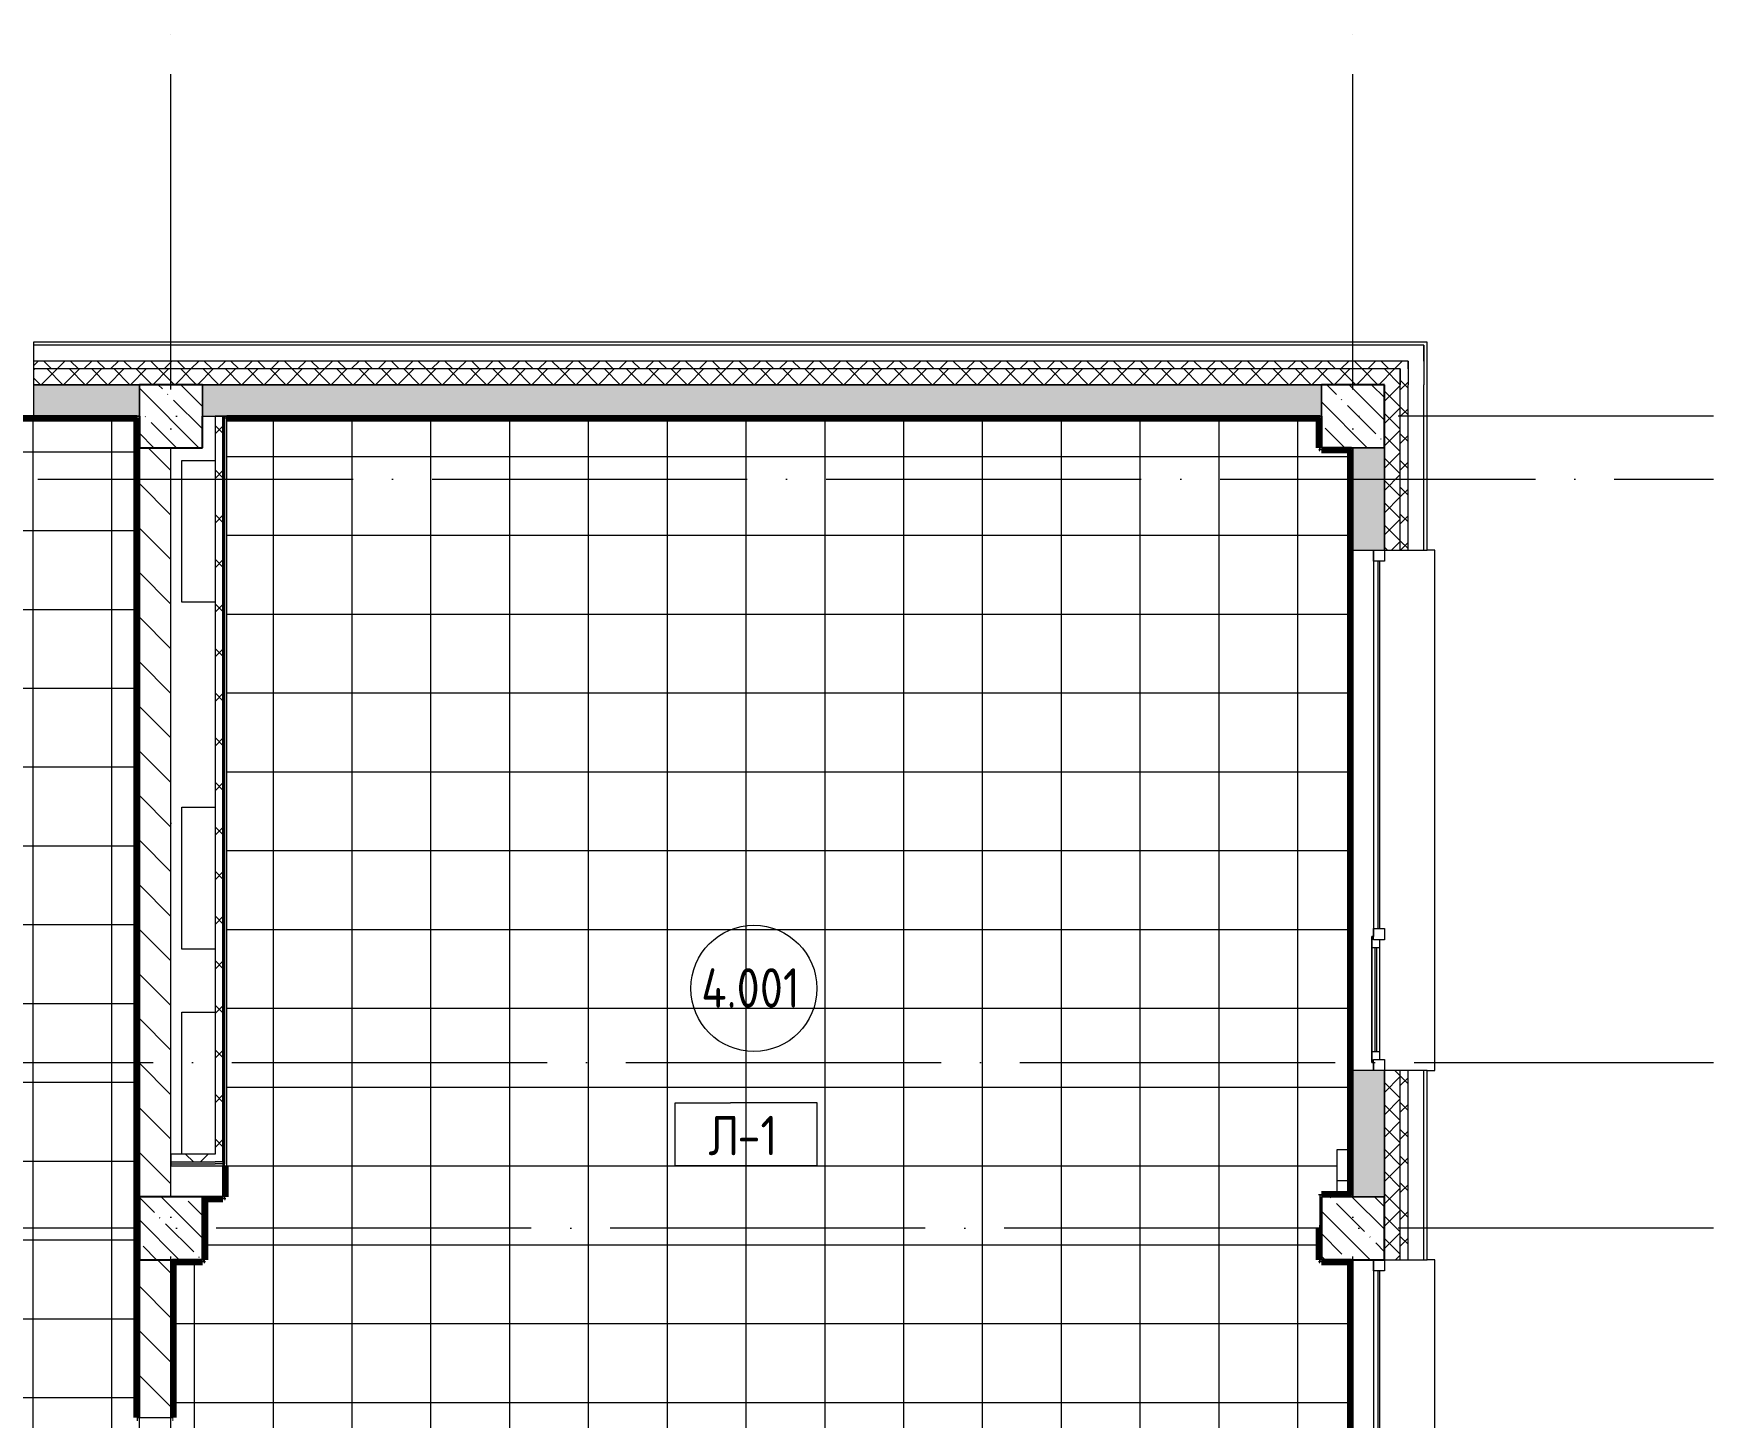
# Model space of a CAD drawing. Header units: millimetres. Extents: x 97 to 61947, y -4357 to 61202.
# Drawn here: x 51289 to 61947, y 52425 to 61202 of the extents above; entities that cross this region are included whole.
import ezdxf

# ---------------------------------------------------------------- set-up
doc = ezdxf.new("R2010")
doc.units = ezdxf.units.MM
doc.linetypes.add('ADSK_Линия сетки', pattern=[2500, 2000, -250, 0, -250])
for name, color, linetype, lineweight in [('A-AREA-____-IDEN', 2, 'Continuous', 20), ('A-FLOR-____-IDEN', 11, 'Continuous', 20), ('A-FLOR-____-OTLN', 192, 'Continuous', 9), ('A-FLOR-____-PATT', 8, 'Continuous', 9), ('A-GLAZ-____-MCUT', 151, 'Continuous', 9), ('A-GLAZ-____-OTLN', 151, 'Continuous', 9), ('A-WALL-____-MCUT', 113, 'Continuous', 9), ('A-WALL-____-PATT', 111, 'Continuous', 9), ('A-WALL-FNSH-MCUT', 113, 'Continuous', 9), ('I-WALL-____-OTLN', 2, 'Continuous', 9), ('S-COLS-____-MCUT', 52, 'Continuous', 9), ('S-COLS-____-OTLN', 52, 'Continuous', 9), ('S-GRID-____-OTLN', 1, 'Continuous', 9)]:
    doc.layers.add(name, color=color, linetype=linetype, lineweight=lineweight)
doc.styles.add('GOST Common', font='GOST_Common.ttf', dxfattribs={"width": 0.9, "height": 250})
pattern_1 = [(135, (0, 0), (-141.42136, -141.42136), [])]
pattern_2 = [(45, (0, 0), (-141.42136, 141.42136), []), (135, (0, 0), (-141.42136, -141.42136), [])]
pattern_3 = [(135, (0, 0), (-84.85281, -84.85281), []), (225, (0, 0), (84.85281, -84.85281), [])]
pattern_4 = [(45, (0, 0), (-70.71068, 70.71068), []), (135, (0, 0), (-70.71068, -70.71068), [])]
pattern_5 = [(50, (0, 0), (364.36793, -31.8783), [38.1, -419.1]), (355, (0, 0), (-70.48585, 382.1133), [30.48, -335.28]), (100.451, (30.36, -2.66), (293.885, 350.2334), [32.38, -356.18]), (46.184, (0, 101.6), (542.1585, -84.0858), [57.15, -628.65]), (96.636, (45.2, 94.6), (474.8049, 494.8554), [48.57, -534.27]), (351.184, (0, 101.6), (474.8102, 494.85), [45.72, -502.92]), (21, (50.8, 76.2), (303.22847, -204.53046), [38.1, -419.1]), (326, (50.8, 76.2), (123.6039, 368.37604), [30.48, -335.28]), (71.451, (76.07, 59.16), (426.8341, 163.8427), [32.38, -356.18]), (37.5, (0, 0), (6.17665, 169.11015), [16.764, -314.452, 16.764, -323.596, -336.55]), (37.5, (0, 0), (6.17665, 169.11015), [-671.576, 16.764, -319.786]), (7.5, (0, 0), (133.63888, 200.3615), [16.764, -177.292, 16.764, -306.832, -128.27]), (7.5, (0, 0), (133.63888, 200.3615), [-517.652, 16.764, -111.506]), (327.5, (-113.28, 0), (271.18182, -11.45836), [16.764, -110.236, 16.764, -379.476, -525.78]), (327.5, (-113.28, 0), (271.18182, -11.45836), [-523.24, 16.764, -509.016]), (317.5, (-164.08, 0), (296.2585, 50.85285), [16.764, -148.336, 16.764, -246.38, -373.38]), (317.5, (-164.08, 0), (296.2585, 50.85285), [-428.244, 16.764, -356.616])]
pattern_6 = [(135, (0, 0), (-142.5612, -142.5612), []), (135, (142.56, 0), (-142.5612, -142.5612), [252.016, -50.403, 3.353, -47.05])]

# ---------------------------------------------------------------- blocks, each defined once
blk = doc.blocks.new('Окно_СКБ_2Ст1 - Окно_СКБ_2Ст 3300_ОК2-29018964-О_АИ_ПП_12_600_Целиком')
at = {"layer": 'A-GLAZ-____-MCUT', "color": 250}
for p, q in [((-1650, -195), (-1650, -125)), ((-1650, -125), (-1580, -125)), ((-1580, -195), (-1650, -195)), ((-1580, -125), (-1580, -195)), ((750, -195), (750, -125)), ((750, -125), (820, -125)), ((820, -195), (750, -195)), ((820, -195), (800, -195)), ((800, -195), (800, -205)), ((800, -205), (1600, -205)), ((1600, -205), (800, -205)), ((820, -125), (820, -195)), ((1580, -155), (820, -155)), ((820, -155), (820, -195)), ((870, -205), (870, -155)), ((1530, -205), (1530, -155)), ((1580, -195), (1580, -125)), ((1580, -125), (1650, -125)), ((1580, -195), (1580, -155)), ((1650, -195), (1580, -195)), ((1600, -195), (1580, -195)), ((1600, -205), (1600, -195)), ((1650, -125), (1650, -195))]:
    blk.add_line(p, q, dxfattribs=at)
at = {"layer": 'A-GLAZ-____-MCUT', "color": 50, "lineweight": 5}
for p, q in [((750, -155), (-1580, -155)), ((750, -165), (-1580, -165)), ((870, -175), (1530, -175)), ((1530, -185), (870, -185))]:
    blk.add_line(p, q, dxfattribs=at)
at = {"layer": 'A-GLAZ-____-OTLN', "color": 50, "lineweight": 5}
for p, q in [((-1650, -195), (800, -195)), ((1600, -195), (1650, -195))]:
    blk.add_line(p, q, dxfattribs=at)
blk = doc.blocks.new('Окно_СКБ_1Ст1 - 120_Окно_СКБ_1Ст_1700_ОК19Л-29018914-О_АИ_ПП_12_600_Целиком')
at = {"layer": 'A-GLAZ-____-MCUT', "color": 250}
for p, q in [((-850, -195), (-850, -125)), ((-850, -125), (-780, -125)), ((-780, -195), (-850, -195)), ((-780, -125), (-780, -195)), ((780, -195), (780, -125)), ((780, -125), (850, -125)), ((850, -195), (780, -195)), ((850, -125), (850, -195))]:
    blk.add_line(p, q, dxfattribs=at)
at = {"layer": 'A-GLAZ-____-MCUT', "color": 50, "lineweight": 5}
for p, q in [((780, -155), (-780, -155)), ((780, -165), (-780, -165))]:
    blk.add_line(p, q, dxfattribs=at)
at = {"layer": 'A-GLAZ-____-OTLN', "color": 50, "lineweight": 5}
blk.add_line((-850, -195), (850, -195), dxfattribs=at)
blk = doc.blocks.new('WNW_Отлив1 - Отлив_металлический 2-28595994-О_АИ_ПП_12_600_Целиком')
at = {"layer": 'A-GLAZ-____-OTLN', "color": 50, "lineweight": 5}
for p, q in [((850, 320), (-850, 320)), ((-850, 320), (-850, 270)), ((850, 270), (850, 320))]:
    blk.add_line(p, q, dxfattribs=at)
blk = doc.blocks.new('WNW_Отлив1 - Отлив_металлический 2-28598290-О_АИ_ПП_12_600_Целиком')
at = {"layer": 'A-GLAZ-____-OTLN', "color": 50, "lineweight": 5}
for p, q in [((1650, 320), (-1650, 320)), ((-1650, 320), (-1650, 270)), ((1650, 270), (1650, 320))]:
    blk.add_line(p, q, dxfattribs=at)
blk = doc.blocks.new('BSC_Колонна _Прямоугольная - 400x400-35404542-О_АИ_ПП_12_600_Целиком')
at = {"layer": 'S-COLS-____-OTLN', "lineweight": 5}
h = blk.add_hatch(dxfattribs=at)
h.set_pattern_fill('FP_19', color=256, style=0, pattern_type=2)
h.set_pattern_definition([(135, (-145249.98, -53625), (-142.56192, -142.56192), []), (135, (-145107.42, -53625), (-142.56192, -142.56192), [252.016, -50.403, 3.353, -47.05])])
h.paths.add_polyline_path([(-200, -200), (200, -200), (200, 200), (-200, 200), (-200, 118)])
at = {"layer": 'S-COLS-____-MCUT', "color": 130, "lineweight": 25}
for p, q in [((200, 200), (-200, 200)), ((-200, 200), (-200, -200)), ((200, -200), (200, 200)), ((-200, -200), (200, -200))]:
    blk.add_line(p, q, dxfattribs=at)
blk = doc.blocks.new('0083_СОШ675_АР_R22_rvt-1-О_АИ_ПП_12_600_Целиком')
at = {"layer": 'A-WALL-____-PATT', "lineweight": 5}
h = blk.add_hatch(dxfattribs=at)
h.set_pattern_fill('FP_16', color=50, style=0, pattern_type=2)
h.set_pattern_definition(pattern_3)
h.paths.add_polyline_path([(153050, 59075), (153100, 59075), (153100, 59125), (144379, 59125), (144379, 59075), (152948, 59075)])
h.paths.add_polyline_path([(141079, 59075), (141079, 59125), (136400, 59125), (136400, 59075), (140464, 59075)])
h = blk.add_hatch(dxfattribs=at)
h.set_pattern_fill('FP_17', color=50, style=0, pattern_type=2)
h.set_pattern_definition(pattern_4)
h.paths.add_polyline_path([(152950, 58975), (153050, 58975), (153050, 59075), (144379, 59075), (144379, 58975), (152948, 58975)])
h.paths.add_polyline_path([(141079, 58975), (141079, 59075), (136500, 59075), (136500, 58975), (140464, 58975)])
h = blk.add_hatch(dxfattribs=at)
h.set_pattern_fill('FP_16', color=50, style=0, pattern_type=2)
h.set_pattern_definition(pattern_3)
h.paths.add_polyline_path([(153050, -275), (153100, -275), (153100, 625), (153050, 625), (153050, -175)])
h.paths.add_polyline_path([(153100, 3925), (153100, 5125), (153050, 5125), (153050, 3925)])
h.paths.add_polyline_path([(153050, 6825), (153100, 6825), (153100, 7525), (153050, 7525), (153050, 6871)])
h.paths.add_polyline_path([(153100, 8425), (153100, 9625), (153050, 9625), (153050, 8425)])
h.paths.add_polyline_path([(153100, 12925), (153100, 14125), (153050, 14125), (153050, 12925)])
h.paths.add_polyline_path([(153050, 15825), (153100, 15825), (153100, 16525), (153050, 16525), (153050, 16245)])
h.paths.add_polyline_path([(153050, 17425), (153100, 17425), (153100, 18625), (153050, 18625), (153050, 18120)])
h.paths.add_polyline_path([(153050, 21925), (153100, 21925), (153100, 23125), (153050, 23125), (153050, 22807)])
h.paths.add_polyline_path([(153100, 24825), (153100, 25525), (153050, 25525), (153050, 24825)])
h.paths.add_polyline_path([(153050, 26425), (153100, 26425), (153100, 27625), (153050, 27625), (153050, 26557)])
h.paths.add_polyline_path([(153100, 30925), (153100, 32125), (153050, 32125), (153050, 30925)])
h.paths.add_polyline_path([(153100, 33025), (153100, 33725), (153050, 33725), (153050, 33025)])
h.paths.add_polyline_path([(153100, 35425), (153100, 36625), (153050, 36625), (153050, 35425)])
h.paths.add_polyline_path([(153050, 39925), (153100, 39925), (153100, 41125), (153050, 41125), (153050, 40619)])
h.paths.add_polyline_path([(153050, 44425), (153100, 44425), (153100, 45625), (153050, 45625), (153050, 45306)])
h.paths.add_polyline_path([(153050, 47325), (153100, 47325), (153100, 48025), (153050, 48025)])
h.paths.add_polyline_path([(153050, 48925), (153100, 48925), (153100, 50125), (153050, 50125), (153050, 49056)])
h.paths.add_polyline_path([(153100, 51025), (153100, 51725), (153050, 51725), (153050, 51025)])
h.paths.add_polyline_path([(153050, 53425), (153100, 53425), (153100, 54625), (153050, 54625), (153050, 53743)])
h.paths.add_polyline_path([(153100, 57925), (153100, 59075), (153050, 59075), (153050, 57925)])
h = blk.add_hatch(dxfattribs=at)
h.set_pattern_fill('FP_18', color=50, style=0, pattern_type=2)
h.set_pattern_definition(pattern_5)
h.paths.add_polyline_path([(152405, 58775), (152550, 58775), (152550, 58975), (145450, 58975), (145450, 58775), (151320, 58775)])
h.paths.add_polyline_path([(145050, 58775), (145050, 58975), (144379, 58975), (144379, 58775), (144806, 58775)])
h.paths.add_polyline_path([(140449, 58775), (141079, 58775), (141079, 58975), (140449, 58975)])
h = blk.add_hatch(dxfattribs=at)
h.set_pattern_fill('FP_17', color=50, style=0, pattern_type=2)
h.set_pattern_definition(pattern_4)
h.paths.add_polyline_path([(153050, -175), (153050, 625), (152950, 625), (152950, -175)])
h.paths.add_polyline_path([(152950, 3925), (153050, 3925), (153050, 5125), (152950, 5125), (152950, 4058)])
h.paths.add_polyline_path([(152950, 6825), (153050, 6825), (153050, 7525), (152950, 7525), (152950, 6871)])
h.paths.add_polyline_path([(152950, 8425), (153050, 8425), (153050, 9625), (152950, 9625), (152950, 8746)])
h.paths.add_polyline_path([(152950, 12925), (153050, 12925), (153050, 14125), (152950, 14125), (152950, 13325)])
h.paths.add_polyline_path([(152950, 15825), (153050, 15825), (153050, 16525), (152950, 16525), (152950, 16245)])
h.paths.add_polyline_path([(153050, 17425), (153050, 18625), (152950, 18625), (152950, 17425)])
h.paths.add_polyline_path([(152950, 21925), (153050, 21925), (153050, 23125), (152950, 23125), (152950, 22325)])
h.paths.add_polyline_path([(153050, 24825), (153050, 25525), (152950, 25525), (152950, 24825)])
h.paths.add_polyline_path([(152950, 26425), (153050, 26425), (153050, 27625), (152950, 27625), (152950, 26557)])
h.paths.add_polyline_path([(152950, 30925), (153050, 30925), (153050, 32125), (152950, 32125), (152950, 31244)])
h.paths.add_polyline_path([(153050, 33025), (153050, 33725), (152950, 33725), (152950, 33025)])
h.paths.add_polyline_path([(152950, 35425), (153050, 35425), (153050, 36625), (152950, 36625), (152950, 35825)])
h.paths.add_polyline_path([(152950, 39925), (153050, 39925), (153050, 41125), (152950, 41125), (152950, 40619)])
h.paths.add_polyline_path([(153050, 44425), (153050, 45625), (152950, 45625), (152950, 44425)])
h.paths.add_polyline_path([(153050, 47325), (153050, 48025), (152950, 48025), (152950, 47325)])
h.paths.add_polyline_path([(152950, 48925), (153050, 48925), (153050, 50125), (152950, 50125), (152950, 49056)])
h.paths.add_polyline_path([(152950, 51025), (153050, 51025), (153050, 51725), (152950, 51725)])
h.paths.add_polyline_path([(152950, 53425), (153050, 53425), (153050, 54625), (152950, 54625), (152950, 53743)])
h.paths.add_polyline_path([(153050, 57925), (153050, 58975), (152950, 58975), (152950, 57925)])
h = blk.add_hatch(dxfattribs=at)
h.set_pattern_fill('FP_15', color=252, style=0, pattern_type=2)
h.set_pattern_definition(pattern_2)
h.paths.add_polyline_path([(145580, 54045), (145580, 58775), (145530, 58775), (145530, 54045)])
h = blk.add_hatch(dxfattribs=at)
h.set_pattern_fill('FP_8', color=50, style=0, pattern_type=2)
h.set_pattern_definition(pattern_1)
h.paths.add_polyline_path([(145050, 53825), (145250, 53825), (145250, 58575), (145050, 58575), (145050, 54681)])
h = blk.add_hatch(dxfattribs=at)
h.set_pattern_fill('FP_18', color=50, style=0, pattern_type=2)
h.set_pattern_definition(pattern_5)
h.paths.add_polyline_path([(152950, 225), (152950, 625), (152750, 625), (152750, 225), (152948, 225)])
h.paths.add_polyline_path([(152950, 4325), (152950, 5125), (152750, 5125), (152750, 4325), (152948, 4325)])
h.paths.add_polyline_path([(152950, 6825), (152950, 7525), (152750, 7525), (152750, 6825)])
h.paths.add_polyline_path([(152950, 8825), (152950, 9625), (152750, 9625), (152750, 8825), (152948, 8825)])
h.paths.add_polyline_path([(152948, 13325), (152950, 13325), (152950, 14125), (152750, 14125), (152750, 13325)])
h.paths.add_polyline_path([(152750, 15825), (152950, 15825), (152950, 16525), (152750, 16525), (152750, 16085)])
h.paths.add_polyline_path([(152750, 17825), (152950, 17825), (152950, 18625), (152750, 18625), (152750, 18120)])
h.paths.add_polyline_path([(152750, 22325), (152950, 22325), (152950, 23125), (152750, 23125), (152750, 22339)])
h.paths.add_polyline_path([(152950, 24825), (152950, 25525), (152750, 25525), (152750, 24825)])
h.paths.add_polyline_path([(152950, 26825), (152950, 27625), (152750, 27625), (152750, 26825)])
h.paths.add_polyline_path([(152750, 31325), (152950, 31325), (152950, 32125), (152750, 32125)])
h.paths.add_polyline_path([(152950, 33025), (152950, 33725), (152750, 33725), (152750, 33025)])
h.paths.add_polyline_path([(152950, 35425), (152950, 35825), (152750, 35825), (152750, 35425), (152948, 35425)])
h.paths.add_polyline_path([(152950, 36225), (152950, 36625), (152750, 36625), (152750, 36225)])
h.paths.add_polyline_path([(152948, 39925), (152950, 39925), (152950, 40725), (152750, 40725), (152750, 39925)])
h.paths.add_polyline_path([(152948, 44425), (152950, 44425), (152950, 45625), (152750, 45625), (152750, 44425)])
h.paths.add_polyline_path([(152750, 47725), (152950, 47725), (152950, 48025), (152750, 48025)])
h.paths.add_polyline_path([(152750, 48925), (152950, 48925), (152950, 50125), (152750, 50125), (152750, 49056)])
h.paths.add_polyline_path([(152950, 51025), (152950, 51725), (152750, 51725), (152750, 51025)])
h.paths.add_polyline_path([(152948, 53825), (152950, 53825), (152950, 54625), (152750, 54625), (152750, 53825)])
h.paths.add_polyline_path([(152750, 57925), (152950, 57925), (152950, 58575), (152750, 58575), (152750, 58431)])
h = blk.add_hatch(dxfattribs=at)
h.set_pattern_fill('FP_15', color=252, style=0, pattern_type=2)
h.set_pattern_definition(pattern_2)
h.paths.add_polyline_path([(145250, 54045), (145530, 54045), (145530, 54095), (145250, 54095)])
h = blk.add_hatch(dxfattribs=at)
h.set_pattern_fill('FP_8', color=50, style=0, pattern_type=2)
h.set_pattern_definition(pattern_1)
h.paths.add_polyline_path([(145050, 45400), (145250, 45400), (145250, 45575), (145050, 45575)])
h.paths.add_polyline_path([(145250, 46825), (145250, 47325), (145050, 47325), (145050, 46825)])
h.paths.add_polyline_path([(145050, 47725), (145250, 47725), (145250, 49925), (145050, 49925), (145050, 48119)])
h.paths.add_polyline_path([(145050, 52425), (145250, 52425), (145250, 53425), (145050, 53425)])
at = {"layer": 'S-COLS-____-OTLN', "lineweight": 5}
h = blk.add_hatch(dxfattribs=at)
h.set_pattern_fill('FP_7', color=256, style=0, pattern_type=2)
h.set_pattern_definition(pattern_6)
h.paths.add_polyline_path([(145050, 58575), (145450, 58575), (145450, 58975), (145050, 58975), (145050, 58775)])
h = blk.add_hatch(dxfattribs=at)
h.set_pattern_fill('FP_7', color=256, style=0, pattern_type=2)
h.set_pattern_definition(pattern_6)
h.paths.add_polyline_path([(152550, 58575), (152950, 58575), (152950, 58975), (152550, 58975), (152550, 58775)])
h = blk.add_hatch(dxfattribs=at)
h.set_pattern_fill('FP_7', color=256, style=0, pattern_type=2)
h.set_pattern_definition(pattern_6)
h.paths.add_polyline_path([(152550, 53425), (152950, 53425), (152950, 53825), (152550, 53825), (152550, 53743)])
at = {"layer": 'A-FLOR-____-OTLN', "color": 250}
for p, q in [((145320, 57595), (145320, 58495)), ((145320, 58495), (145530, 58495)), ((145530, 57595), (145320, 57595)), ((145320, 55395), (145320, 56295)), ((145320, 56295), (145530, 56295)), ((145530, 55395), (145320, 55395)), ((145320, 54095), (145320, 54995)), ((145320, 54995), (145530, 54995)), ((152735, 53925), (152650, 53925))]:
    blk.add_line(p, q, dxfattribs=at)
at = {"layer": 'A-WALL-____-MCUT', "color": 250}
for p, q in [((144379, 59225), (144379, 59125)), ((144379, 59075), (144379, 58975)), ((145050, 58975), (145450, 58975)), ((152550, 58975), (152950, 58975)), ((152950, 58975), (152950, 58575)), ((152950, 57925), (153050, 57925)), ((153100, 57925), (153200, 57925)), ((153050, 54625), (152950, 54625)), ((153200, 54625), (153100, 54625)), ((152950, 53825), (152950, 53425)), ((152950, 53425), (153050, 53425)), ((153100, 53425), (153200, 53425))]:
    blk.add_line(p, q, dxfattribs=at)
at = {"layer": 'A-WALL-____-MCUT', "color": 50, "lineweight": 5}
for p, q in [((153200, 59225), (144379, 59225)), ((153200, 59225), (153200, 59125)), ((153200, 59125), (153200, 59225)), ((153200, 59125), (153200, 58975)), ((145050, 58775), (145050, 58975)), ((145450, 58975), (145450, 58775)), ((152550, 58775), (152550, 58975)), ((153200, 57925), (153200, 58975)), ((145593, 54033), (145593, 58775)), ((152950, 58575), (152750, 58575)), ((153200, 53425), (153200, 54625)), ((145250, 54033), (145530, 54033)), ((145580, 54033), (145530, 54033)), ((145593, 54033), (145580, 54033)), ((152750, 53825), (152950, 53825))]:
    blk.add_line(p, q, dxfattribs=at)
at = {"layer": 'A-WALL-____-MCUT', "color": 90, "lineweight": 13}
for p, q in [((144379, 59125), (144379, 59075)), ((153100, 59125), (144379, 59125)), ((153050, 59075), (144379, 59075)), ((153050, 59075), (153050, 58975)), ((153050, 58975), (153050, 59075)), ((153100, 59125), (153100, 59075)), ((153100, 59075), (153100, 59125)), ((153100, 59075), (153100, 58975)), ((144379, 58975), (145050, 58975)), ((144379, 58975), (144379, 58775)), ((145050, 58975), (144379, 58975)), ((145450, 58975), (152550, 58975)), ((152550, 58975), (145450, 58975)), ((153050, 57925), (153050, 58975)), ((153100, 57925), (153100, 58975)), ((144379, 58775), (145050, 58775)), ((145450, 58775), (152550, 58775)), ((145530, 58775), (145530, 54095)), ((145580, 58775), (145530, 58775)), ((145580, 54045), (145580, 58775)), ((145050, 58575), (145050, 53825)), ((145250, 58575), (145050, 58575)), ((145250, 53825), (145250, 58575)), ((152750, 58575), (152750, 57925)), ((152950, 58575), (152950, 57925)), ((152950, 57925), (152950, 58575)), ((152750, 57925), (152950, 57925)), ((153050, 57925), (153100, 57925)), ((152750, 54625), (152750, 53825)), ((152950, 54625), (152750, 54625)), ((152950, 54625), (152950, 53825)), ((152950, 53825), (152950, 54625)), ((153100, 54625), (153050, 54625)), ((153050, 53425), (153050, 54625)), ((153100, 53425), (153100, 54625)), ((145530, 54095), (145250, 54095)), ((145250, 54095), (145250, 54045)), ((145250, 54045), (145530, 54045)), ((145580, 54045), (145530, 54045)), ((145050, 53425), (145050, 52425)), ((145250, 52425), (145250, 53425)), ((153050, 53425), (153100, 53425)), ((145050, 52425), (145250, 52425))]:
    blk.add_line(p, q, dxfattribs=at)
at = {"layer": 'A-WALL-FNSH-MCUT', "color": 250}
for p, q in [((153220, 59245), (144379, 59245)), ((144379, 59245), (144379, 59225)), ((153220, 59225), (153220, 59245)), ((153220, 59125), (153220, 59225)), ((153220, 59075), (153220, 59125)), ((153220, 58975), (153220, 59075)), ((153220, 57925), (153220, 58975)), ((145593, 58775), (145580, 58775)), ((145605, 58775), (145593, 58775)), ((145605, 54020), (145605, 58775)), ((153200, 57925), (153220, 57925)), ((153220, 54625), (153200, 54625)), ((153220, 53425), (153220, 54625)), ((145250, 54045), (145250, 54033)), ((145250, 54033), (145250, 54020)), ((145250, 54020), (145530, 54020)), ((145530, 54020), (145580, 54020)), ((145580, 54020), (145593, 54020)), ((145593, 54020), (145605, 54020)), ((153200, 53425), (153220, 53425))]:
    blk.add_line(p, q, dxfattribs=at)
at = {"layer": 'I-WALL-____-OTLN', "color": 250}
for p, q in [((144379, 58775), (141079, 58775)), ((152750, 54625), (152750, 57925)), ((152750, 51725), (152750, 53425))]:
    blk.add_line(p, q, dxfattribs=at)
at = {"layer": 'S-COLS-____-MCUT', "color": 130, "lineweight": 25}
for p, q in [((145450, 58975), (145050, 58975)), ((152950, 58975), (152550, 58975)), ((152950, 58575), (152950, 58975)), ((145050, 58775), (145050, 58575)), ((145450, 58575), (145450, 58775)), ((152550, 58775), (152550, 58575)), ((145050, 58575), (145450, 58575)), ((152550, 58575), (152750, 58575)), ((152750, 53825), (152550, 53825)), ((152550, 53825), (152550, 53425)), ((152950, 53425), (152950, 53825)), ((152550, 53425), (152950, 53425))]:
    blk.add_line(p, q, dxfattribs=at)
at = {"layer": 'S-COLS-____-OTLN', "color": 250}
for p, q in [((145050, 58975), (145050, 58775)), ((145450, 58775), (145450, 58975)), ((152550, 58975), (152550, 58775)), ((152750, 58575), (152950, 58575)), ((152950, 53825), (152750, 53825))]:
    blk.add_line(p, q, dxfattribs=at)
at = {"layer": 'A-GLAZ-____-OTLN', "color": 250, "lineweight": 9, "rotation": 269.9999999999999}
for name, p in [('Окно_СКБ_2Ст1 - Окно_СКБ_2Ст 3300_ОК2-29018964-О_АИ_ПП_12_600_Целиком', (153075, 56275)), ('WNW_Отлив1 - Отлив_металлический 2-28598290-О_АИ_ПП_12_600_Целиком', (152950, 56275)), ('Окно_СКБ_1Ст1 - 120_Окно_СКБ_1Ст_1700_ОК19Л-29018914-О_АИ_ПП_12_600_Целиком', (153075, 52575)), ('WNW_Отлив1 - Отлив_металлический 2-28595994-О_АИ_ПП_12_600_Целиком', (152950, 52575))]:
    blk.add_blockref(name, p, dxfattribs=at)
at = {"layer": 'S-COLS-____-OTLN', "color": 250, "lineweight": 9}
blk.add_blockref('BSC_Колонна _Прямоугольная - 400x400-35404542-О_АИ_ПП_12_600_Целиком', (145250, 53625), dxfattribs=at)
blk = doc.blocks.new('ADSK_Марка_Помещение_ОдноЗначение - Номер-159740-О_АИ_ПП_12_600_Целиком')
at = {"layer": 'A-AREA-____-IDEN'}
blk.add_circle((0, 0), 4, dxfattribs=at)
blk = doc.blocks.new('ADSK_Марка_Перекрытие - Типоразмер_ADSK_Марка-158127-О_АИ_ПП_12_600_Целиком')
at = {"layer": 'A-FLOR-____-IDEN'}
for p, q in [((-4.5, 4), (-1, 4)), ((-4.5, 0), (-4.5, 4)), ((4.5, 4), (-1, 4)), ((4.5, 0), (4.5, 4)), ((4.5, 0), (-4.5, 0)), ((-4.5, 0), (4, 0))]:
    blk.add_line(p, q, dxfattribs=at)

msp = doc.modelspace()

# ---------------------------------------------------------------- hatches: boundary and pattern name
at = {"layer": 'A-FLOR-____-PATT'}
h = msp.add_hatch(dxfattribs=at)
h.set_pattern_fill('FP_45', color=256, style=0, pattern_type=2)
h.set_pattern_definition([(0, (47785.3, 52050), (0, 500), []), (90, (47785.3, 52050), (-500, 3e-14), [])])
h.paths.add_polyline_path([(47374.265322, 45324.96901), (51945.296357, 45324.96901), (51945.296357, 45574.999), (51960.296357, 45574.999), (51960.296357, 46824.999), (51945.296357, 46824.999), (51945.296357, 49925.060253), (51960.296357, 49925.060253), (51960.296357, 52425.060253), (51945.296357, 52425.060253), (51945.296357, 58760.000586), (47375.318278, 58760.000586), (47374.265322, 51885.000586), (47159.296357, 51885.000586), (47159.296357, 50245.001172), (47359.296357, 50245.001172), (47360.318278, 50245.000586), (47375.318278, 50245.000586), (47374.265322, 48485.501172), (47370.318278, 48484.697466), (47370.318278, 48475.501172), (47360.318278, 48475.501172), (47360.318278, 48470.501172), (45855.318278, 48470.501172), (45855.318278, 48485.501172), (45185.318278, 48485.500586), (45185.318278, 48470.501172), (44710.7909, 48470.501172), (44710.7909, 48485.501172), (44040.7909, 48485.500586), (44040.7909, 48470.501172), (43625.318278, 48470.501172), (43625.318278, 45339.96901), (47360.318278, 45339.96901), (47360.318278, 45334.96901), (47370.318278, 45334.96901), (47370.318278, 45324.96901)])
h = msp.add_hatch(dxfattribs=at)
h.set_pattern_fill('FP_42', color=256, style=0, pattern_type=2)
h.set_pattern_definition([(0, (55810.3, 54020), (0, 500), []), (90, (55810.3, 54020), (-500, 3e-14), [])])
h.paths.add_polyline_path([(52160.318278, 49265), (52170.318278, 49265), (52170.318278, 49267.5), (52160.318278, 49267.5)])
h.paths.add_polyline_path([(52610.17182, 49280), (59560.296357, 49280), (59560.296357, 49600.000586), (59645.318278, 49600.000586), (59645.318278, 53410.000586), (59460.318278, 53410.000586), (59460.318278, 53415.000586), (59450.318278, 53415.000586), (59450.318278, 53425.000586), (59445.318278, 53425.000586), (59445.318278, 53625.000586), (59450.318278, 53625.000586), (59450.318278, 53835.000586), (59460.318278, 53835.000586), (59460.318278, 53840.000586), (59560.296357, 53840.000586), (59560.296357, 54125.000586), (59645.318278, 54125.000586), (59645.318278, 58560.000586), (59460.318278, 58560.000586), (59460.296357, 58565.000586), (59450.318278, 58565.000586), (59450.318278, 58575.000586), (59445.318278, 58575.431001), (59445.318278, 58760.000586), (52515.318278, 58760.000586), (52515.318278, 54020), (52505.296357, 54020), (52505.296357, 53825.000586), (52500.296357, 53824.542277), (52500.296357, 53815.000586), (52490.296357, 53815.000586), (52490.296357, 53810.000586), (52375.296357, 53810.000586), (52375.296357, 53425.000586), (52370.296357, 53424.997067), (52370.296357, 53415.000586), (52360.296357, 53415.000586), (52360.296357, 53410.000586), (52175.318278, 53410.000586), (52175.318278, 52425.060253), (51960.318278, 52425), (51960.318278, 49925.060839), (52175.318278, 49925.060253), (52175.318278, 49280), (52602.042245, 49280)])
at = {"layer": 'A-WALL-____-PATT'}
h = msp.add_hatch(color=7, dxfattribs=at)
h.paths.add_polyline_path([(51950.296357, 58765.000586), (51960.296357, 58765.000586), (51960.296357, 58775.000586), (51289.317692, 58775.000586), (51289.317692, 58765.000586), (51716.637969, 58765.000586)])
h.paths.add_polyline_path([(47374.265322, 58765.000586), (47989.317692, 58765.000586), (47989.317692, 58775.000586), (47360.318278, 58775.000586), (47360.318278, 58765.000586), (47370.318278, 58765.000586)])
h = msp.add_hatch(color=7, dxfattribs=at)
h.paths.add_polyline_path([(51950.296357, 45324.96901), (51960.296357, 45324.96901), (51960.296357, 45574.999), (51950.296357, 45574.999)])
h.paths.add_polyline_path([(51950.296357, 46824.999), (51960.296357, 46824.999), (51960.296357, 49925.060253), (51950.296357, 49925.060253), (51950.296357, 47181.114908)])
h.paths.add_polyline_path([(51950.296357, 52425.060253), (51960.296357, 52425.060253), (51960.296357, 58765.000586), (51950.296357, 58765.000586), (51950.296357, 53425)])
for points in [[(52490.296357, 53815.000586), (52500.296357, 53815.000586), (52500.296357, 58775.000586), (52490.296357, 58775.000586), (52490.296357, 53825.000586)], [(59450.318278, 58765.000586), (59460.318278, 58765.000586), (59460.318278, 58775.000586), (52500.296357, 58775.000586), (52500.296357, 58765.000586), (59315.790101, 58765.000586)], [(59460.318278, 58575.000586), (59460.318278, 58765.000586), (59450.318278, 58765.000586), (59450.318278, 58575.000586)], [(59650.318278, 58565.000586), (59650.318278, 58575.000586), (59450.318278, 58575.000586), (59450.318278, 58565.000586)], [(52370.296357, 53815.000586), (52490.296357, 53815.000586), (52490.296357, 53825.000586), (52360.296357, 53825), (52360.296357, 53815.000586)], [(59660.318278, 53825.000586), (59660.318278, 53835.000586), (59450.318278, 53835.000586), (59450.318278, 53825.000586), (59460.318278, 53825.000586)], [(59460.318278, 53425.000586), (59460.318278, 53825.000586), (59450.318278, 53825.000586), (59450.318278, 53425.000586)], [(52370.296357, 53425.000586), (52370.296357, 53815.000586), (52360.296357, 53815.000586), (52360.296357, 53425.000586)], [(52360.296357, 53415.000586), (52370.296357, 53415.000586), (52370.296357, 53425.000586), (52170.318278, 53425), (52170.318278, 53415.000586)], [(59650.318278, 53415.000586), (59650.318278, 53425.000586), (59450.318278, 53425.000586), (59450.318278, 53415.000586)]]:
    msp.add_hatch(color=7, dxfattribs=at).paths.add_polyline_path(points)
h = msp.add_hatch(color=7, dxfattribs=at)
h.paths.add_polyline_path([(59660.318278, 53835.000586), (59660.318278, 54624.999414), (59650.318278, 54624.999414), (59650.318278, 53835.000586)])
h.paths.add_polyline_path([(59660.318278, 57924.999414), (59660.318278, 58575.000586), (59650.318278, 58575.000586), (59650.318278, 57924.999414)])
h = msp.add_hatch(color=7, dxfattribs=at)
h.paths.add_polyline_path([(52170.318278, 49275), (52170.318278, 49925.060253), (52160.318278, 49925.060253), (52160.318278, 49275)])
h.paths.add_polyline_path([(52170.318278, 52425.060253), (52170.318278, 53425), (52160.318865, 53425), (52160.318278, 52425.060253)])

# ---------------------------------------------------------------- linework, layer by layer
at = {"layer": 'A-FLOR-____-OTLN'}
for p, q in [((59560.296357, 53840.000586), (59560.296357, 54125.000586)), ((59560.296357, 54125.000586), (59645.318278, 54125.000586)), ((52490.296357, 53825.11992), (52360.296357, 53825.11992)), ((51960.318278, 49925.060253), (51960.318278, 52425.060253))]:
    msp.add_line(p, q, dxfattribs=at)
at = {"layer": 'A-WALL-____-MCUT', "color": 7}
for p, q in [((51960.296357, 58775.000586), (51289.317692, 58775.000586)), ((51289.317692, 58765.000586), (51950.296357, 58765.000586)), ((51950.296357, 58765.000586), (51950.296357, 52425.060253)), ((51960.296357, 53825), (51960.296357, 58775.000586)), ((52490.296357, 58775.000586), (52490.296357, 53825.000586)), ((59460.318278, 58775.000586), (52490.296357, 58775.000586)), ((52500.296357, 53815.000586), (52500.296357, 58775.000586)), ((52500.296357, 58765.000586), (59460.318278, 58765.000586)), ((59450.318278, 58765.000586), (59450.318278, 58565.000586)), ((59460.318278, 58575.000586), (59460.318278, 58775.000586)), ((59450.318278, 58565.000586), (59650.318278, 58565.000586)), ((59660.318278, 58575.000586), (59460.318278, 58575.000586)), ((59650.318278, 58565.000586), (59650.318278, 57924.999414)), ((59660.318278, 57924.999414), (59660.318278, 58575.000586)), ((59650.318278, 57924.999414), (59660.318278, 57924.999414)), ((59650.318278, 54624.999414), (59650.318278, 53835.000586)), ((59660.318278, 54624.999414), (59650.318278, 54624.999414)), ((59660.318278, 53825.000586), (59660.318278, 54624.999414)), ((52490.296357, 53825.000586), (52360.296357, 53825.000586)), ((59450.318278, 53835.000586), (59450.318278, 53415.000586)), ((59650.318278, 53835.000586), (59450.318278, 53835.000586)), ((59460.318278, 53425.000586), (59460.318278, 53825.000586)), ((59460.318278, 53825.000586), (59660.318278, 53825.000586)), ((52370.296357, 53815.000586), (52500.296357, 53815.000586)), ((52370.296357, 53415.000586), (52370.296357, 53815.000586)), ((51960.296357, 52425.060253), (51960.296357, 53425)), ((52160.318278, 53425), (52160.318278, 52425.060253)), ((52170.318278, 52425.060253), (52170.318278, 53415.000586)), ((52170.318278, 53415.000586), (52370.296357, 53415.000586)), ((59450.318278, 53415.000586), (59650.318278, 53415.000586)), ((59650.318278, 53425.000586), (59460.318278, 53425.000586)), ((59650.318278, 53415.000586), (59650.318278, 53425.000586)), ((51950.296357, 52425.060253), (51960.296357, 52425.060253)), ((52160.318278, 52425.060253), (52170.318278, 52425.060253))]:
    msp.add_line(p, q, dxfattribs=at)
at = {"layer": 'I-WALL-____-OTLN', "color": 5, "lineweight": 90}
for p, q in [((51945.296357, 58760.000586), (47375.318278, 58760.000586)), ((51945.296357, 52425.060253), (51945.296357, 58760.000586)), ((59450.318278, 58760.000586), (52515.278744, 58760.000586)), ((59445.318278, 58575.000586), (59445.318278, 58765.00778)), ((59445.318278, 58575.000586), (59450.318278, 58575.000586)), ((59460.318278, 58565.000586), (59460.318278, 58560.000586)), ((59650.396403, 58560.000586), (59460.318278, 58560.000586)), ((59645.318278, 53840.000586), (59645.318278, 58565.000586)), ((52505.296357, 54020), (52505.296357, 53825.000586)), ((52500.296357, 53825.000586), (52505.296357, 53825.000586)), ((59460.318278, 53840.000586), (59645.318278, 53840.000586)), ((59460.318278, 53840.000586), (59460.318278, 53835.000586)), ((52490.296357, 53810.000586), (52370.296357, 53810.000586)), ((52375.296357, 53815.000586), (52375.296357, 53425.000586)), ((52490.296357, 53810.000586), (52490.296357, 53815.000586)), ((59445.318278, 53425.000586), (59445.318278, 53625.000586)), ((59445.318278, 53625.000586), (59450.318278, 53625.000586)), ((52360.296357, 53410.000586), (52170.26777, 53410.000586)), ((52175.318278, 53415.000586), (52175.318278, 52425.060253)), ((52360.296357, 53410.000586), (52360.296357, 53415.000586)), ((52370.296357, 53425.000586), (52375.296357, 53425.000586)), ((59445.318278, 53425.000586), (59450.318278, 53425.000586)), ((59460.318278, 53415.000586), (59460.318278, 53410.000586)), ((59650.318278, 53410.000586), (59460.318278, 53410.000586)), ((59645.318278, 49280), (59645.318278, 53415.000586)), ((51945.296357, 52425.060253), (51950.296357, 52425.060253)), ((52170.318278, 52425.060253), (52175.318278, 52425.060253))]:
    msp.add_line(p, q, dxfattribs=at)
at = {"layer": 'I-WALL-____-OTLN'}
for p, q in [((59650.318278, 54624.999414), (59650.318278, 57924.999414)), ((59660.318278, 57924.999414), (59660.318278, 54624.999414)), ((59650.318278, 51724.999414), (59650.318278, 53415.000586)), ((59660.318278, 53425), (59660.318278, 51724.999414))]:
    msp.add_line(p, q, dxfattribs=at)
at = {"layer": 'S-GRID-____-OTLN', "linetype": 'ADSK_Линия сетки'}
for p, q in [((52160.319278, -3557.475151), (52160.319278, 61202.00513)), ((59660.319278, -3557.475151), (59660.319278, 61202.00513)), ((61947.220678, 58775.000586), (40046.795213, 58775.000586)), ((41316.795213, 58375.000586), (61947.220678, 58375.000586)), ((40046.795213, 54675.000586), (61947.220678, 54675.000586)), ((61947.220678, 53625.11992), (40046.795213, 53625.11992))]:
    msp.add_line(p, q, dxfattribs=at)

# ---------------------------------------------------------------- block references
at = {"color": 250, "lineweight": 5}
msp.add_blockref('0083_СОШ675_АР_R22_rvt-1-О_АИ_ПП_12_600_Целиком', (-93089.681722, 0), dxfattribs=at)
at = {"layer": 'A-AREA-____-IDEN', "xscale": 99.99999999999993, "yscale": 99.99999999999993, "zscale": 99.99999999999993}
msp.add_blockref('ADSK_Марка_Помещение_ОдноЗначение - Номер-159740-О_АИ_ПП_12_600_Целиком', (55859.425896, 55146.073088), dxfattribs=at)
at = {"layer": 'A-FLOR-____-IDEN', "xscale": 99.99999999999993, "yscale": 99.99999999999993, "zscale": 99.99999999999993}
msp.add_blockref('ADSK_Марка_Перекрытие - Типоразмер_ADSK_Марка-158127-О_АИ_ПП_12_600_Целиком', (55810.318278, 54020.000293), dxfattribs=at)

# ---------------------------------------------------------------- texts
at = {"layer": 'A-AREA-____-IDEN', "lineweight": 9, "insert": (55525.068638, 55273.798159), "char_height": 250, "width": 822.531375, "attachment_point": 1, "style": 'GOST Common'}
msp.add_mtext('4.001', dxfattribs=at)
at = {"layer": 'A-FLOR-____-IDEN', "lineweight": 9, "char_height": 250, "attachment_point": 1, "style": 'GOST Common'}
for s, insert, width in [('\\fGOST Common|b0|i0|c204|p34|;\\W.9;Л', (55570.637433, 54337.837867), 223.6708125), ('-1', (55755.184308, 54337.837867), 331.898625)]:
    msp.add_mtext(s, dxfattribs=dict(at, insert=insert, width=width))

doc.saveas('drawing.dxf')
